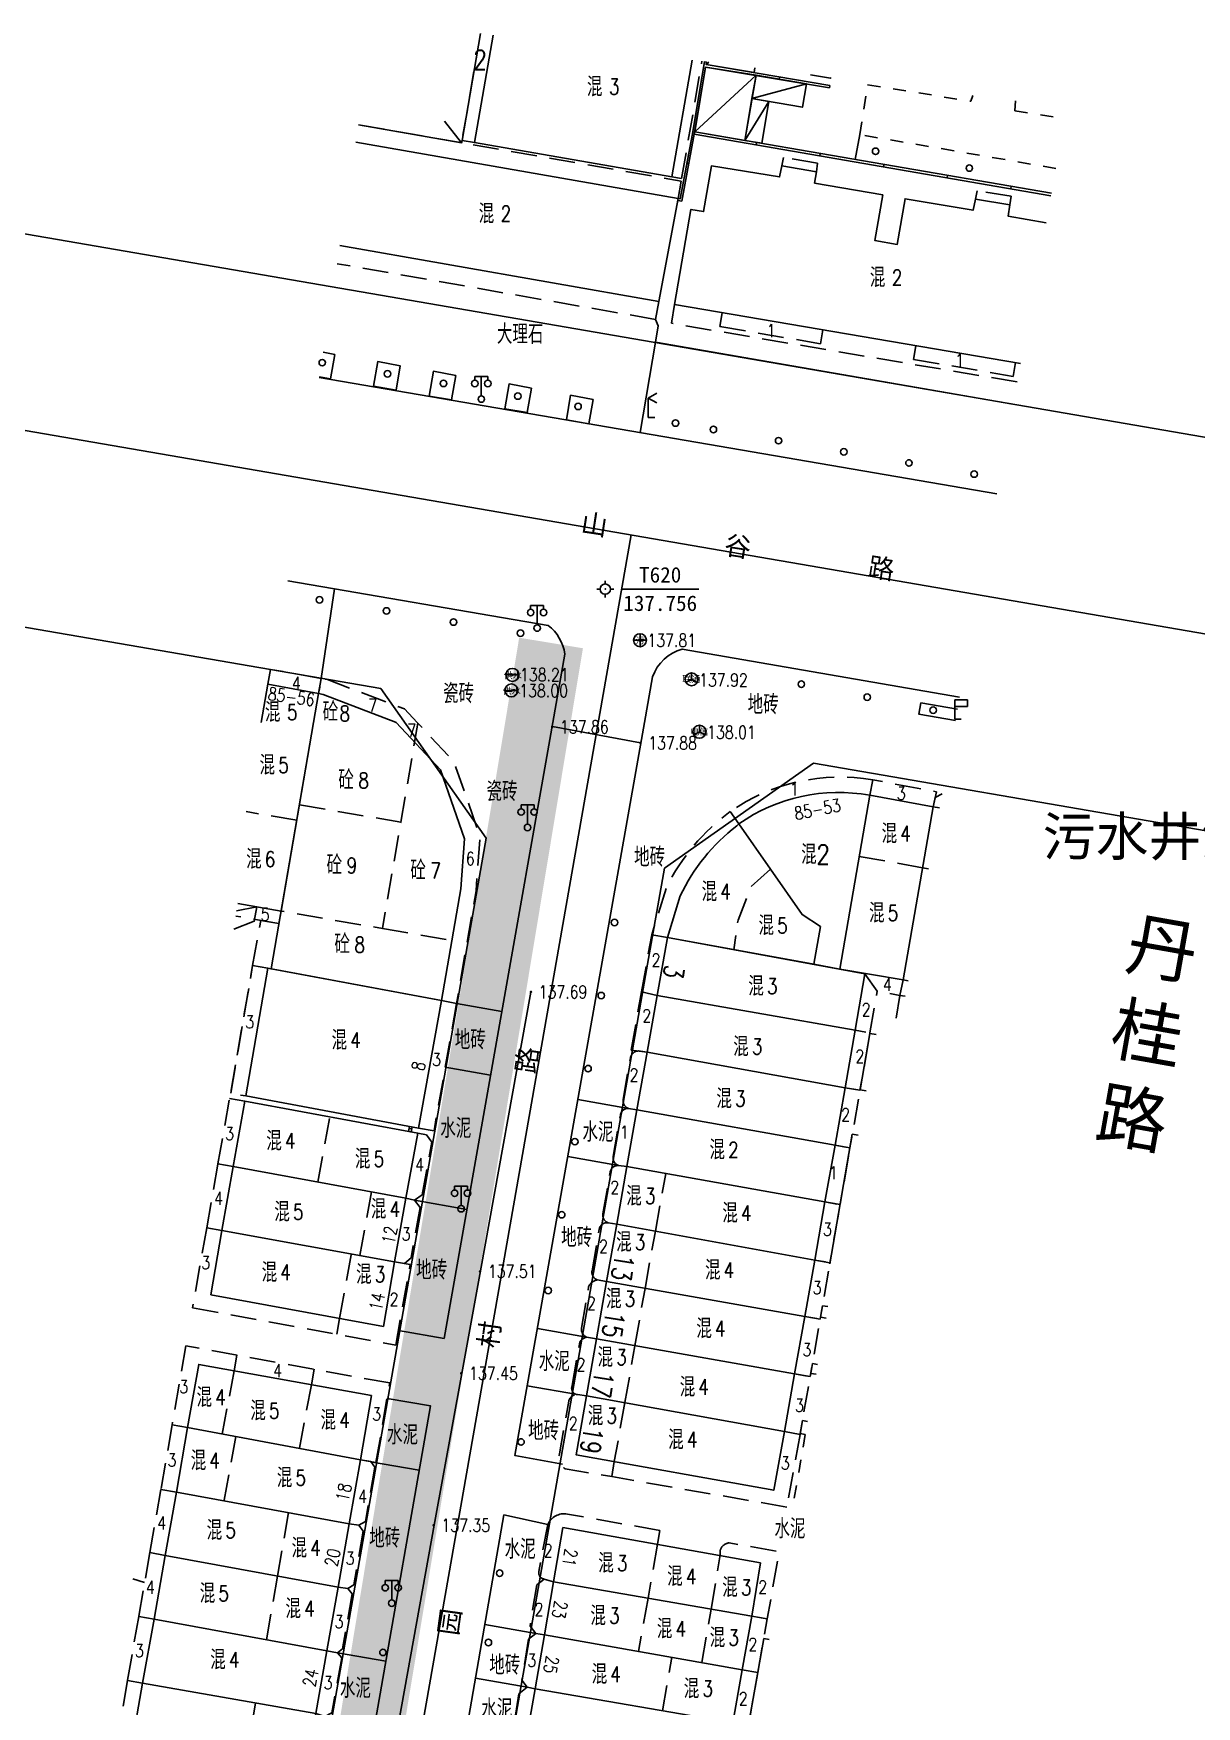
# Model space of a CAD drawing. Extents: x 529262 to 576451, y 2694391 to 2717535.
# Drawn here: x 563689.5 to 563779.5, y 2710676.4 to 2710805.9 of the extents above; entities that cross this region are included whole.
import ezdxf
from ezdxf.enums import TextEntityAlignment as Align
from ezdxf.xclip import XClip

# ---------------------------------------------------------------- set-up
doc = ezdxf.new("R2010")
doc.units = 0
doc.header["$XCLIPFRAME"] = 0
for name, pattern in [('DASH', [0.35, 0.25, -0.1]), ('X5', [3, 2, -1]), ('X6', [2, 1, -1])]:
    doc.linetypes.add(name, pattern=pattern)
for name, color, linetype in [('COMPONENT', 8, 'Continuous'), ('DLDW', 8, 'Continuous'), ('DLSS', 4, 'Continuous'), ('DMTZ', 8, 'Continuous'), ('GCD', 8, 'Continuous'), ('GXYZ', 8, 'Continuous'), ('JMD', 8, 'Continuous'), ('KZD', 8, 'Continuous'), ('PP-COM', 7, 'Continuous'), ('RD-中线', 40, 'Continuous'), ('RD-红线', 7, 'Continuous'), ('RD-路名', 7, 'Continuous'), ('ZBTZ', 8, 'Continuous'), ('ZJ', 7, 'Continuous'), ('污水管径标注_W10-', 202, 'Continuous'), ('河流', 4, 'Continuous')]:
    doc.layers.add(name, color=color, linetype=linetype)
doc.layers.add('现状管道深度（物探资料）', color=2, linetype='Continuous', plot=False)
doc.styles.add('HZ', font='rs.shx', dxfattribs={"width": 0.8, "bigfont": 'hztxt.shx'})
doc.styles.get("Standard").update_dxf_attribs({"font": '', "height": 2.5, "bigfont": 'smfs.shx'})
doc.styles.add('宋体', font='', dxfattribs={"width": 0.75})
doc.styles.add('等线体', font='simhei.ttf')
doc.styles.add('黑体', font='simhei.ttf')
doc.styles.get('Standard').set_extended_font_data('FangSong_GB2312')
doc.styles.get('宋体').set_extended_font_data('SimSun')
doc.linetypes.add('10422', pattern='A,0.75,[150,AAA.SHX,S=0.5,R=0,X=0,Y=0.5],1.5,[177,AAA.SHX,S=1,R=0,X=0,Y=0.4],0.75', length=3)
doc.linetypes.add('1161', pattern='A,0,[149,AAA.SHX,S=0.15,R=0,X=0,Y=0],-1.6', length=1.6)

# ---------------------------------------------------------------- blocks, each defined once
blk = doc.blocks.new('A$C19FD0107')
at = {"layer": 'RD-中线', "color": 8}
blk.add_lwpolyline([(-6735.89, 16285.46), (-7081.77, 16345.35), (-7093.95, 16347.49), (-7407.42, 16401.51), (-7408.07, 16401.63)], dxfattribs=at)
at = {"layer": 'RD-中线', "color": 8, "linetype": 'Continuous'}
blk.add_lwpolyline([(-7305.89, 16129.08), (-7288.38, 16228.27, -0.001165), (-7288.13, 16229.64), (-7283.16, 16257.1, 0.001458), (-7282.85, 16258.82), (-7262.22, 16376.49)], format="xyb", dxfattribs=at)
at = {"layer": 'RD-红线', "color": 8, "linetype": 'Continuous', "flags": 128}
for points in [[(-7336.27, 16404.47), (-7091.38, 16362.27), (-7079.19, 16360.12), (-6766.55, 16305.99)], [(-7326.85, 16372.4), (-7281.59, 16364.6)], [(-7248.09, 16358.83), (-7194.8, 16349.65), (-7192.82, 16349.31)], [(-7289.67, 16260.43), (-7288.81, 16265.35), (-7273.44, 16353.02)], [(-7275.9, 16257.93), (-7275.04, 16262.84), (-7261.01, 16342.84), (-7259.63, 16350.7)]]:
    blk.add_lwpolyline(points, dxfattribs=at)
at = {"layer": 'RD-红线', "color": 8}
for points in [[(-7273.44, 16353.02), (-7281.59, 16364.6, 0.41506)], [(-7248.09, 16358.83), (-7259.63, 16350.7, 0.413368)]]:
    blk.add_lwpolyline(points, format="xyb", dxfattribs=at)
blk = doc.blocks.new('GC200')
at = {"linetype": 'Continuous', "const_width": 0.2, "flags": 128}
blk.add_lwpolyline([(-0.1, 0, 1), (0.1, 0, 1)], format="xyb", close=True, dxfattribs=at)
blk = doc.blocks.new('gc170')
at = {"color": 8, "linetype": 'Continuous'}
blk.add_circle((0, 0), 0.5, dxfattribs=at)
blk = doc.blocks.new('gc097')
at = {"color": 8}
for p, q in [((-1, 2.9), (-1, 3.5)), ((-1, 3.5), (1, 3.5)), ((0, 0.5), (0, 3.5)), ((1, 3.5), (1, 2.9))]:
    blk.add_line(p, q, dxfattribs=at)
for centre in [(-1, 2.4), (1, 2.4), (0, 0)]:
    blk.add_circle(centre, 0.5, dxfattribs=at)
blk = doc.blocks.new('gc052')
for p, q in [((0, 3), (1.3, 3.75)), ((0, 3), (1.3, 2.25)), ((0, 0), (0, 3)), ((1, 0), (0, 0))]:
    blk.add_line(p, q)
blk = doc.blocks.new('gc076')
at = {"color": 8}
for p, q in [((0, 0), (0, 3)), ((0, 3), (2, 3)), ((2, 3), (2, 2)), ((2, 2), (0, 2)), ((1, 0), (0, 0))]:
    blk.add_line(p, q, dxfattribs=at)
blk = doc.blocks.new('gc116')
at = {"color": 8}
for p, q in [((-1.3, 0), (-0.8, 0)), ((0, 1.3), (0, 0.8)), ((1.3, 0), (0.8, 0)), ((0, -1.3), (0, -0.8))]:
    blk.add_line(p, q, dxfattribs=at)
blk.add_circle((0, 0), 0.8, dxfattribs=at)
blk.add_point((0, 0), dxfattribs=at)
blk = doc.blocks.new('gcbj0102')
for p, q in [((-1, 0), (1, 0)), ((0, -1), (0, 1))]:
    blk.add_line(p, q)
blk.add_circle((0, 0), 1)
blk = doc.blocks.new('gcbj0101')
blk.add_line((-1, 0), (1, 0))
blk.add_circle((0, 0), 1)
blk = doc.blocks.new('gcbj0107')
for q in [(-0.87, -0.5), (0, 1), (0.87, -0.5)]:
    blk.add_line((0, 0), q)
blk.add_circle((0, 0), 1)

msp = doc.modelspace()

# ---------------------------------------------------------------- linework, layer by layer
at = {"layer": 'DLSS', "linetype": 'X6'}
for points in [[(563768.654, 2710795.459), (563753.466, 2710798.077), (563754.084, 2710801.933)], [(563754.084, 2710801.933), (563762.057, 2710800.655), (563762.228, 2710801.113)], [(563765.516, 2710800.699), (563765.474, 2710799.923), (563769.354, 2710799.301)]]:
    msp.add_lwpolyline(points, dxfattribs=at)
at = {"layer": 'DLSS', "linetype": 'Continuous', "flags": 128}
for points in [[(563711.655, 2710779.273), (563764.068, 2710770.267)], [(563760.874, 2710752.728), (563758.053, 2710753.216), (563758.205, 2710754.092), (563761.033, 2710753.602)], [(563729.715, 2710752.568), (563721.302, 2710704.911), (563717.773, 2710705.537)], [(563736.813, 2710752.568), (563726.788, 2710695.849), (563730.463, 2710695.188)], [(563716.895, 2710700.278), (563720.25, 2710699.703), (563711.754, 2710650.987)], [(563729.325, 2710690.511), (563725.934, 2710691.252), (563719.33, 2710653.217)]]:
    msp.add_lwpolyline(points, dxfattribs=at)
at = {"layer": 'DLSS', "linetype": 'Continuous'}
msp.add_lwpolyline([(563709.213, 2710763.535), (563729.374, 2710760.09)], dxfattribs=at)
at = {"layer": 'DLSS', "linetype": 'Continuous', "flags": 128}
for points in [[(563729.374, 2710760.09, -0.1909109), (563730.653, 2710757.877), (563729.715, 2710752.568)], [(563761.203, 2710754.533), (563739.74, 2710758.255, 0.2453994), (563737.442, 2710756.126), (563736.813, 2710752.568)]]:
    msp.add_lwpolyline(points, format="xyb", dxfattribs=at)
at = {"layer": 'DLSS', "linetype": 'X6', "flags": 128}
msp.add_lwpolyline([(563749.258, 2710697.484), (563748.334, 2710692.137), (563747.885, 2710692.219)], dxfattribs=at)
at = {"layer": 'DMTZ', "linetype": '10422', "flags": 128}
msp.add_lwpolyline([(563756.575, 2710731.463), (563756.292, 2710729.694)], dxfattribs=at)
at = {"layer": 'JMD', "linetype": 'Continuous'}
for p, q in [((563741.465, 2710803.714), (563741.613, 2710803.689)), ((563741.788, 2710803.682), (563741.581, 2710803.502)), ((563745.445, 2710802.663), (563740.7, 2710798.296)), ((563747.232, 2710802.343), (563747.265, 2710802.54)), ((563749.345, 2710801.991), (563745.134, 2710800.858)), ((563751.12, 2710801.685), (563751.153, 2710801.882)), ((563744.577, 2710797.627), (563746.448, 2710800.632)), ((563722.666, 2710797.443), (563721.329, 2710799.106)), ((563740.519, 2710798.124), (563740.553, 2710798.321)), ((563740.667, 2710798.098), (563740.519, 2710798.124)), ((563745.446, 2710797.274), (563745.48, 2710797.471)), ((563740.242, 2710795.837), (563740.095, 2710795.865)), ((563750.373, 2710796.425), (563750.407, 2710796.622)), ((563755.301, 2710795.575), (563755.335, 2710795.772)), ((563760.228, 2710794.725), (563760.262, 2710794.923)), ((563739.391, 2710792.983), (563739.419, 2710793.131)), ((563765.155, 2710793.876), (563765.189, 2710794.073)), ((563753.496, 2710724.154), (563754.257, 2710728.524)), ((563754.257, 2710728.524), (563754.738, 2710728.44)), ((563753.963, 2710724.073), (563753.496, 2710724.154)), ((563718.806, 2710721.128), (563718.61, 2710721.164)), ((563751.151, 2710710.686), (563752.897, 2710720.714)), ((563752.897, 2710720.714), (563753.344, 2710720.636)), ((563750.434, 2710706.571), (563750.587, 2710707.447)), ((563750.875, 2710706.494), (563750.434, 2710706.571)), ((563750.587, 2710707.447), (563751.001, 2710707.375)), ((563749.675, 2710702.209), (563749.808, 2710702.976)), ((563749.808, 2710702.976), (563750.209, 2710702.906)), ((563750.095, 2710702.136), (563749.675, 2710702.209)), ((563748.864, 2710697.553), (563749.038, 2710698.552)), ((563749.258, 2710697.484), (563748.864, 2710697.553)), ((563749.038, 2710698.552), (563749.437, 2710698.483)), ((563743.38, 2710666.6), (563746.046, 2710681.696)), ((563746.046, 2710681.696), (563746.47, 2710681.621))]:
    msp.add_line(p, q, dxfattribs=at)
at = {"layer": 'JMD', "linetype": 'Continuous', "flags": 128}
for points in [[(563724.132, 2710805.902), (563722.698, 2710797.625), (563722.666, 2710797.443), (563714.691, 2710798.839)], [(563740.494, 2710803.845), (563738.931, 2710794.817), (563723.657, 2710797.459), (563725.098, 2710805.781)], [(563741.466, 2710803.723), (563740.519, 2710798.124)], [(563741.615, 2710803.704), (563741.581, 2710803.502)], [(563745.365, 2710803.233), (563745.309, 2710802.871), (563741.581, 2710803.502), (563741.615, 2710803.704)], [(563741.581, 2710803.502), (563751.153, 2710801.882)], [(563741.548, 2710803.305), (563740.667, 2710798.098)], [(563741.548, 2710803.305), (563751.12, 2710801.685)], [(563749.661, 2710802.693), (563751.213, 2710802.44), (563751.223, 2710802.496)], [(563768.304, 2710793.536), (563740.7, 2710798.296)], [(563713.24, 2710789.49), (563737.918, 2710785.172), (563739.417, 2710793.12), (563714.481, 2710797.483)], [(563739.391, 2710792.983), (563739.696, 2710792.926), (563740.667, 2710798.098)], [(563739.419, 2710793.131), (563739.576, 2710793.101), (563740.519, 2710798.124)], [(563768.268, 2710793.339), (563740.667, 2710798.098)], [(563765.905, 2710780.362), (563739.131, 2710784.922), (563740.413, 2710792.289), (563741.382, 2710792.119), (563742.006, 2710795.671), (563747.27, 2710794.795), (563747.442, 2710795.652), (563750.114, 2710795.196), (563749.978, 2710794.325), (563755.247, 2710793.41), (563754.644, 2710789.871), (563756.376, 2710789.571), (563756.979, 2710793.11), (563762.24, 2710792.218), (563762.437, 2710793.08), (563765.09, 2710792.638), (563764.944, 2710791.767), (563767.886, 2710791.241)], [(563705.34, 2710738.578), (563706.816, 2710738.318), (563706.62, 2710737.196), (563705.03, 2710736.578)], [(563705.251, 2710738.007), (563706.816, 2710738.318)], [(563718.64, 2710721.326), (563718.565, 2710720.922)], [(563718.836, 2710721.289), (563718.762, 2710720.885)]]:
    msp.add_lwpolyline(points, dxfattribs=at)
at = {"layer": 'JMD', "linetype": 'X5'}
for points in [[(563724.132, 2710805.902), (563722.698, 2710797.625), (563723.657, 2710797.459)], [(563738.931, 2710794.817), (563739.691, 2710794.685), (563741.26, 2710803.749)], [(563714.691, 2710798.839), (563739.654, 2710794.471), (563739.417, 2710793.12)], [(563737.918, 2710785.172), (563737.673, 2710783.774), (563713.023, 2710788.087)], [(563765.645, 2710778.93), (563738.906, 2710783.476), (563739.131, 2710784.922)], [(563757.813, 2710781.74), (563757.639, 2710780.681), (563765.343, 2710779.36), (563765.526, 2710780.433)], [(563711.597, 2710754.834), (563711.804, 2710755.992), (563707.864, 2710756.691), (563707.664, 2710755.551)], [(563707.681, 2710733.555), (563706.493, 2710733.769), (563707.135, 2710737.265), (563708.532, 2710737.025)], [(563737.798, 2710731.461), (563736.584, 2710731.736), (563737.374, 2710736.157), (563738.587, 2710735.933)], [(563704.795, 2710723.887), (563706.493, 2710733.769), (563707.681, 2710733.555)], [(563721.099, 2710731.055), (563722.274, 2710730.839), (563720.531, 2710720.986), (563719.338, 2710721.196)], [(563737.025, 2710727.072), (563735.784, 2710727.23), (563736.584, 2710731.736), (563737.798, 2710731.461)], [(563704.999, 2710718.22), (563703.812, 2710718.429), (563704.701, 2710723.478), (563705.88, 2710723.264)], [(563718.347, 2710715.771), (563719.02, 2710715.617), (563719.614, 2710716.024), (563720.371, 2710720.107), (563719.948, 2710720.66), (563719.268, 2710720.792)], [(563704.119, 2710713.266), (563702.939, 2710713.474), (563703.812, 2710718.429), (563704.999, 2710718.22)], [(563718.347, 2710715.771), (563719.02, 2710715.617), (563719.445, 2710715.056), (563718.761, 2710711.152), (563718.241, 2710710.719), (563717.461, 2710710.852)], [(563704.119, 2710713.266), (563702.939, 2710713.474), (563701.851, 2710707.289), (563717.571, 2710704.396), (563718.68, 2710710.645), (563717.461, 2710710.852)], [(563714.846, 2710695.518), (563716.033, 2710695.31), (563717.102, 2710701.465), (563717.102, 2710701.465), (563701.336, 2710704.341), (563700.267, 2710698.224), (563701.459, 2710698.016)], [(563701.459, 2710698.016), (563700.267, 2710698.224), (563699.396, 2710693.235), (563700.592, 2710693.026)], [(563747.649, 2710697.709), (563748.853, 2710697.486), (563747.82, 2710691.864), (563734.276, 2710694.221), (563734.479, 2710695.385)], [(563714.846, 2710695.518), (563715.628, 2710695.381), (563715.946, 2710694.952), (563715.217, 2710690.759), (563714.72, 2710690.459), (563713.963, 2710690.574)], [(563700.592, 2710693.026), (563699.396, 2710693.235), (563698.541, 2710688.335), (563699.736, 2710688.126)], [(563713.963, 2710690.574), (563714.72, 2710690.459), (563715.056, 2710689.999), (563714.326, 2710685.85), (563713.872, 2710685.55), (563713.117, 2710685.66)], [(563699.736, 2710688.126), (563698.541, 2710688.335), (563697.68, 2710683.404), (563698.866, 2710683.197)], [(563713.117, 2710685.66), (563713.872, 2710685.55), (563714.202, 2710685.149), (563713.437, 2710680.891), (563713.062, 2710680.594), (563712.229, 2710680.738)], [(563729.78, 2710686.089), (563729.042, 2710686.285), (563728.476, 2710685.849), (563727.959, 2710682.658), (563728.416, 2710682.087), (563729.067, 2710681.987)], [(563698.866, 2710683.197), (563697.68, 2710683.404), (563696.812, 2710678.438), (563697.976, 2710678.235)], [(563744.376, 2710679.276), (563745.581, 2710679.063), (563746.314, 2710683.212), (563745.114, 2710683.424)], [(563729.067, 2710681.987), (563728.416, 2710682.087), (563727.85, 2710681.651), (563727.333, 2710678.46), (563727.743, 2710677.923), (563728.345, 2710677.786)], [(563712.229, 2710680.738), (563713.062, 2710680.594), (563713.392, 2710680.193), (563712.627, 2710675.935), (563712.085, 2710675.665), (563711.374, 2710675.879)], [(563743.658, 2710675.157), (563744.854, 2710674.946), (563745.581, 2710679.063), (563744.376, 2710679.276)], [(563697.976, 2710678.235), (563696.812, 2710678.438), (563695.956, 2710673.535), (563697.13, 2710673.33)], [(563728.345, 2710677.786), (563727.743, 2710677.923), (563727.091, 2710677.399), (563726.604, 2710674.373), (563727.041, 2710673.909), (563727.645, 2710673.705)]]:
    msp.add_lwpolyline(points, dxfattribs=at)
at = {"layer": 'JMD', "linetype": 'Continuous', "flags": 128}
for points, elevation in [([(563744.577, 2710797.627), (563745.445, 2710802.663), (563741.548, 2710803.305), (563740.7, 2710798.296)], -526.41), ([(563744.577, 2710797.627), (563745.891, 2710797.4), (563746.448, 2710800.632), (563745.134, 2710800.858)], -526.41), ([(563754.25, 2710746.943), (563751.931, 2710733.496), (563756.831, 2710732.657), (563759.152, 2710746.055)], 138.004)]:
    msp.add_lwpolyline(points, close=True, dxfattribs=dict(at, elevation=elevation))
for points in [[(563749.345, 2710801.991), (563749.034, 2710800.186), (563745.134, 2710800.858), (563745.445, 2710802.663)], [(563753.87, 2710733.142), (563738.587, 2710735.933), (563737.798, 2710731.461), (563753.107, 2710728.762)], [(563705.961, 2710723.678), (563719.338, 2710721.196), (563721.099, 2710731.055), (563707.681, 2710733.555)], [(563753.107, 2710728.762), (563737.798, 2710731.461), (563737.025, 2710727.072), (563752.332, 2710724.315)], [(563752.332, 2710724.315), (563751.566, 2710719.862), (563736.233, 2710722.613), (563737.025, 2710727.072)], [(563704.999, 2710718.22), (563718.347, 2710715.771), (563719.268, 2710720.792), (563705.88, 2710723.264)], [(563751.566, 2710719.862), (563736.233, 2710722.613), (563735.451, 2710718.217), (563750.763, 2710715.479)], [(563704.119, 2710713.266), (563717.461, 2710710.852), (563718.347, 2710715.771), (563704.999, 2710718.22)], [(563735.451, 2710718.217), (563734.671, 2710713.749), (563749.997, 2710710.98), (563750.763, 2710715.479)], [(563703.25, 2710708.278), (563716.617, 2710705.842), (563717.461, 2710710.852), (563704.119, 2710713.266)], [(563749.997, 2710710.98), (563749.21, 2710706.607), (563733.865, 2710709.316), (563734.671, 2710713.749)], [(563749.21, 2710706.607), (563748.424, 2710702.171), (563733.096, 2710704.87), (563733.865, 2710709.316)], [(563748.424, 2710702.171), (563747.649, 2710697.709), (563732.332, 2710700.482), (563733.096, 2710704.87)], [(563715.682, 2710700.486), (563702.32, 2710702.909), (563701.459, 2710698.016), (563714.846, 2710695.518)], [(563747.649, 2710697.709), (563746.821, 2710693.166), (563731.518, 2710695.917), (563732.332, 2710700.482)], [(563701.459, 2710698.016), (563700.592, 2710693.026), (563713.963, 2710690.574), (563714.846, 2710695.518)], [(563700.592, 2710693.026), (563699.736, 2710688.126), (563713.117, 2710685.66), (563713.963, 2710690.574)], [(563745.803, 2710687.542), (563745.114, 2710683.424), (563729.78, 2710686.089), (563730.507, 2710690.273)], [(563699.736, 2710688.126), (563698.866, 2710683.197), (563712.229, 2710680.738), (563713.117, 2710685.66)], [(563745.114, 2710683.424), (563729.78, 2710686.089), (563729.067, 2710681.987), (563744.376, 2710679.276)], [(563698.866, 2710683.197), (563697.976, 2710678.235), (563711.374, 2710675.879), (563712.229, 2710680.738)], [(563744.376, 2710679.276), (563729.067, 2710681.987), (563728.345, 2710677.786), (563743.658, 2710675.157)], [(563697.976, 2710678.235), (563697.13, 2710673.33), (563710.496, 2710670.881), (563711.374, 2710675.879)], [(563743.658, 2710675.157), (563728.345, 2710677.786), (563727.645, 2710673.705), (563742.925, 2710670.959)]]:
    msp.add_lwpolyline(points, close=True, dxfattribs=at)
at = {"layer": 'JMD', "linetype": 'X5'}
for points, elevation in [([(563750.114, 2710795.196), (563750.214, 2710795.861), (563747.561, 2710796.308), (563747.442, 2710795.652)], 275.624), ([(563765.09, 2710792.638), (563765.19, 2710793.303), (563762.556, 2710793.736), (563762.437, 2710793.08)], 137.817), ([(563742.83, 2710784.292), (563742.655, 2710783.227), (563750.423, 2710781.895), (563750.605, 2710782.968)], -520.917), ([(563759.152, 2710746.055), (563759.305, 2710746.763), (563759.844, 2710747.07)], 275.466), ([(563708.698, 2710737.99), (563708.532, 2710737.025), (563705.189, 2710737.603)], 138.267), ([(563756.831, 2710732.657), (563756.575, 2710731.463), (563756.989, 2710731.389)], 137.733)]:
    msp.add_lwpolyline(points, dxfattribs=dict(at, elevation=elevation))
at = {"layer": 'JMD', "linetype": 'Continuous'}
for points in [[(563740.413, 2710792.289), (563739.131, 2710784.922)], [(563706.62, 2710737.196), (563705.03, 2710736.578)], [(563719.338, 2710721.196), (563721.099, 2710731.055)]]:
    msp.add_lwpolyline(points, dxfattribs=at)
at = {"layer": 'JMD', "linetype": 'Continuous', "flags": 128}
for points, elevation in [([(563707.156, 2710752.568), (563707.664, 2710755.551), (563711.597, 2710754.834), (563711.207, 2710752.568)], 138.25), ([(563717.597, 2710752.568), (563717.561, 2710752.607), (563711.96, 2710754.743), (563711.597, 2710754.834), (563711.207, 2710752.568)], 2.901), ([(563711.207, 2710752.568), (563708.698, 2710737.99), (563705.34, 2710738.578)], 138.25), ([(563711.207, 2710752.568), (563707.926, 2710733.509), (563721.099, 2710731.055), (563722.592, 2710739.71), (563722.888, 2710743.568), (563721.023, 2710748.926), (563717.597, 2710752.568)], 2.901), ([(563757.208, 2710732.59), (563756.831, 2710732.657), (563759.152, 2710746.055), (563759.643, 2710745.965)], 137.733)]:
    msp.add_lwpolyline(points, dxfattribs=dict(at, elevation=elevation))
at = {"layer": 'JMD', "linetype": 'X5', "flags": 128}
for points in [[(563719.237, 2710752.568), (563718.243, 2710753.625), (563712.292, 2710755.895), (563711.804, 2710755.992), (563711.597, 2710754.834)], [(563719.275, 2710752.528), (563719.021, 2710751.054)], [(563721.099, 2710731.055), (563722.274, 2710730.839), (563723.779, 2710739.562), (563724.099, 2710743.725), (563722.068, 2710749.559), (563719.237, 2710752.568)], [(563717.956, 2710744.866), (563719.021, 2710751.054)], [(563707.681, 2710733.555), (563706.493, 2710733.769), (563704.795, 2710723.887), (563705.961, 2710723.678)], [(563753.87, 2710733.142), (563754.823, 2710731.775), (563754.263, 2710728.561), (563753.107, 2710728.762)], [(563752.332, 2710724.315), (563753.489, 2710724.114), (563754.263, 2710728.561), (563753.107, 2710728.762)], [(563751.566, 2710719.862), (563752.714, 2710719.662), (563753.489, 2710724.114), (563752.332, 2710724.315)], [(563711.544, 2710717.019), (563712.472, 2710722.047)], [(563750.763, 2710715.479), (563751.949, 2710715.272), (563752.714, 2710719.662), (563751.566, 2710719.862)], [(563714.795, 2710711.334), (563715.698, 2710716.257)], [(563749.997, 2710710.98), (563751.167, 2710710.776), (563751.949, 2710715.272), (563750.763, 2710715.479)], [(563749.21, 2710706.607), (563750.404, 2710706.399), (563751.167, 2710710.776), (563749.997, 2710710.98)], [(563748.424, 2710702.171), (563749.632, 2710701.961), (563750.404, 2710706.399), (563749.21, 2710706.607)], [(563747.649, 2710697.709), (563748.853, 2710697.486), (563749.632, 2710701.961), (563748.424, 2710702.171)], [(563705.204, 2710697.317), (563704.293, 2710692.347)], [(563709.261, 2710691.436), (563708.414, 2710686.527)], [(563737.832, 2710689), (563737.091, 2710684.818)], [(563741.963, 2710683.972), (563742.68, 2710688.158)], [(563708.414, 2710686.527), (563707.563, 2710681.597)], [(563737.091, 2710684.818), (563736.361, 2710680.695)], [(563741.255, 2710679.836), (563741.963, 2710683.972)], [(563738.208, 2710676.093), (563738.929, 2710680.241)], [(563706.717, 2710676.698), (563705.86, 2710671.73)]]:
    msp.add_lwpolyline(points, dxfattribs=at)
at = {"layer": 'JMD', "linetype": 'X5'}
for points, elevation in [([(563744.127, 2710744.733), (563743.455, 2710745.687, -0.1968295), (563754.483, 2710748.149), (563754.25, 2710746.943)], 138.053), ([(563736.233, 2710722.613), (563735.569, 2710722.715, -0.3646197), (563735.166, 2710723.41), (563735.722, 2710726.62, -0.3572465), (563736.342, 2710727.159), (563737.025, 2710727.072)], -1052.166), ([(563735.451, 2710718.217), (563734.799, 2710718.296, -0.3646197), (563734.396, 2710718.991), (563734.952, 2710722.201, -0.3863669), (563735.569, 2710722.715), (563736.233, 2710722.613)], -1052.209), ([(563734.671, 2710713.749), (563734.002, 2710713.866, -0.3646197), (563733.599, 2710714.561), (563734.155, 2710717.771, -0.383584), (563734.799, 2710718.296), (563735.451, 2710718.217)], -1051.943), ([(563733.865, 2710709.316), (563733.159, 2710709.447, -0.3646197), (563732.756, 2710710.142), (563733.312, 2710713.352, -0.4135905), (563734.002, 2710713.866), (563734.671, 2710713.749)], -1051.938), ([(563733.096, 2710704.87), (563732.337, 2710705.003, -0.3030359), (563731.934, 2710705.698), (563732.49, 2710708.908, -0.2516652), (563733.159, 2710709.447), (563733.865, 2710709.316)], -1051.918), ([(563732.332, 2710700.482), (563731.621, 2710700.564, -0.5020027), (563731.218, 2710701.259), (563731.774, 2710704.469, -0.3315673), (563732.337, 2710705.003), (563733.096, 2710704.87)], -527.359)]:
    msp.add_lwpolyline(points, format="xyb", dxfattribs=dict(at, elevation=elevation))
at = {"layer": 'JMD', "linetype": 'X5', "flags": 128}
for points, elevation in [([(563754.25, 2710746.943), (563754.483, 2710748.149), (563759.403, 2710747.216), (563759.152, 2710746.055)], 138.004), ([(563709.906, 2710745.013), (563705.983, 2710745.681)], 2.901), ([(563710.128, 2710746.213), (563717.956, 2710744.866), (563716.541, 2710736.64), (563708.698, 2710737.99)], -498.076), ([(563753.435, 2710742.216), (563758.334, 2710741.336)], -513.736), ([(563758.334, 2710741.336), (563758.785, 2710741.255)], -513.736), ([(563746.563, 2710741.227), (563745.077, 2710739.885), (563744.052, 2710737.276), (563743.73, 2710734.994)], 138.061), ([(563716.541, 2710736.64), (563721.903, 2710735.715)], -498.076), ([(563756.831, 2710732.657), (563756.575, 2710731.463), (563754.823, 2710731.775), (563753.87, 2710733.142)], 137.733), ([(563737.657, 2710713.21), (563738.456, 2710717.68)], -510.797), ([(563736.858, 2710708.788), (563737.657, 2710713.21)], -510.797), ([(563713.225, 2710706.456), (563714.129, 2710711.455)], -526.808), ([(563736.073, 2710704.346), (563736.858, 2710708.788)], -510.797), ([(563713.225, 2710706.456), (563713, 2710705.237)], -526.808), ([(563735.299, 2710699.945), (563736.073, 2710704.346)], -510.797), ([(563705.061, 2710702.416), (563705.281, 2710703.621)], -526.766), ([(563711.036, 2710701.319), (563711.257, 2710702.531)], -526.803), ([(563705.06, 2710702.412), (563704.146, 2710697.515)], -526.766), ([(563711.037, 2710701.328), (563710.118, 2710696.4)], -526.803), ([(563735.299, 2710699.945), (563734.479, 2710695.385)], -510.797)]:
    msp.add_lwpolyline(points, dxfattribs=dict(at, elevation=elevation))
at = {"layer": 'JMD', "linetype": 'Continuous', "flags": 128}
for points, elevation in [([(563750.444, 2710736.784), (563749.006, 2710737.71), (563744.127, 2710744.733, -0.2021332), (563754.25, 2710746.943), (563751.931, 2710733.496), (563749.911, 2710733.865)], -524.838), ([(563743.95, 2710744.584, 0.1182532), (563739.586, 2710739.167), (563738.587, 2710735.933), (563749.911, 2710733.865), (563750.444, 2710736.784), (563749.006, 2710737.71), (563744.127, 2710744.733)], 138.061)]:
    msp.add_lwpolyline(points, format="xyb", close=True, dxfattribs=dict(at, elevation=elevation))
at = {"layer": 'JMD', "linetype": 'X5', "elevation": 138.053, "flags": 128}
msp.add_lwpolyline([(563744.127, 2710744.733), (563743.455, 2710745.687, 0.119239), (563738.51, 2710739.816), (563737.374, 2710736.157), (563738.587, 2710735.933)], format="xyb", dxfattribs=at)
at = {"layer": 'JMD', "linetype": 'X5', "flags": 128}
for points in [[(563734.479, 2710695.385), (563734.276, 2710694.221), (563730.667, 2710694.827, -0.3437567), (563730.233, 2710695.973), (563730.96, 2710700.05, -0.4027323), (563731.637, 2710700.543), (563732.345, 2710700.438)], [(563742.68, 2710688.158, -0.4586837), (563743.356, 2710689.088), (563747.234, 2710688.422), (563746.314, 2710683.212), (563745.114, 2710683.424)]]:
    msp.add_lwpolyline(points, format="xyb", dxfattribs=at)
at = {"layer": 'JMD', "linetype": 'X5'}
msp.add_lwpolyline([(563737.832, 2710689), (563738.015, 2710690.051), (563730.847, 2710691.326, 0.3468096), (563729.325, 2710690.511), (563728.65, 2710686.87, 0.4073618), (563729.042, 2710686.285), (563729.78, 2710686.089)], format="xyb", dxfattribs=at)
at = {"layer": 'KZD', "linetype": 'Continuous'}
msp.add_line((563735.031, 2710762.9), (563741.031, 2710762.9), dxfattribs=at)
at = {"layer": 'ZBTZ', "linetype": '1161', "flags": 128}
for points in [[(563753.466, 2710798.077), (563753.128, 2710796.153)], [(563737.673, 2710783.774), (563737.864, 2710783.283), (563737.677, 2710782.024), (563765.33, 2710777.204)], [(563737.677, 2710782.024), (563736.471, 2710775.009)], [(563729.691, 2710752.258), (563736.517, 2710751.016)], [(563721.402, 2710725.913), (563724.9, 2710725.295)]]:
    msp.add_lwpolyline(points, dxfattribs=at)
for points, elevation in [([(563711.663, 2710779.325), (563712.523, 2710779.177), (563712.846, 2710781.053), (563711.958, 2710781.228)], 137.904), ([(563711.804, 2710755.992), (563712.827, 2710762.918)], -514.881), ([(563722.274, 2710730.839), (563725.77, 2710730.222)], -524.304), ([(563735.569, 2710722.715), (563731.658, 2710723.406)], -524.807), ([(563734.799, 2710718.296), (563730.878, 2710718.989)], -524.85), ([(563719.02, 2710715.617), (563723.066, 2710714.903)], -524.254), ([(563732.337, 2710705.003), (563728.525, 2710705.677)], -524.559), ([(563731.621, 2710700.564), (563727.742, 2710701.25)], -524.69), ([(563715.626, 2710695.368), (563719.379, 2710694.713)], -524.797), ([(563728.416, 2710682.087), (563724.462, 2710682.774)], -525.239), ([(563713.062, 2710680.594), (563716.803, 2710679.942)], -524.503), ([(563727.743, 2710677.923), (563723.74, 2710678.618)], -527.038)]:
    msp.add_lwpolyline(points, dxfattribs=dict(at, elevation=elevation))
for points, elevation in [([(563717.591, 2710778.296), (563717.914, 2710780.172), (563716.175, 2710780.515), (563715.845, 2710778.596)], 137.902), ([(563721.893, 2710777.546), (563722.216, 2710779.422), (563720.477, 2710779.765), (563720.147, 2710777.846)], 137.893), ([(563727.748, 2710776.564), (563728.071, 2710778.44), (563726.332, 2710778.783), (563726.002, 2710776.864)], 137.876), ([(563732.514, 2710775.689), (563732.837, 2710777.565), (563731.098, 2710777.908), (563730.768, 2710775.989)], 137.863)]:
    msp.add_lwpolyline(points, close=True, dxfattribs=dict(at, elevation=elevation))
at = {"layer": 'ZBTZ', "linetype": '1161'}
msp.add_lwpolyline([(563698.138, 2710686.027), (563697.227, 2710686.299)], dxfattribs=at)
at = {"layer": '污水管径标注_W10-'}
msp.add_lwpolyline([(563709.855, 2710631.423), (563713.42, 2710651.103), (563717.33, 2710672.68), (563720.551, 2710690.462), (563722.678, 2710702.2), (563724.116, 2710710.142), (563728.026, 2710731.719)], dxfattribs=at)
at = {"layer": '河流', "color": 5, "linetype": 'DASH', "ltscale": 0.1, "const_width": 5}
msp.add_lwpolyline([(563708.179, 2710629.632), (563729.586, 2710758.734)], dxfattribs=at)

# ---------------------------------------------------------------- block references
at = {"layer": 'COMPONENT', "linetype": 'Continuous', "xscale": 0.5, "yscale": 0.5}
for name, p in [('gcbj0102', (563736.47, 2710758.947)), ('gcbj0101', (563726.517, 2710755.063)), ('gcbj0101', (563726.597, 2710756.264)), ('gcbj0107', (563740.459, 2710755.921)), ('gcbj0107', (563741.068, 2710751.863))]:
    msp.add_blockref(name, p, dxfattribs=at)
at = {"layer": 'DLDW', "color": 252, "linetype": 'Continuous', "xscale": 0.5, "yscale": 0.5, "zscale": 0.5}
for p in [(563724.189, 2710777.609), (563728.507, 2710759.89), (563727.768, 2710744.453), (563722.625, 2710714.95), (563717.257, 2710684.424)]:
    msp.add_blockref('gc097', p, dxfattribs=at)
at = {"layer": 'DLSS', "linetype": 'Continuous', "xscale": 0.5, "yscale": 0.5, "zscale": 0.5}
for name, p in [('gc052', (563737.109, 2710776.187)), ('gc076', (563760.817, 2710752.826))]:
    msp.add_blockref(name, p, dxfattribs=at)
at = {"layer": 'GCD', "linetype": 'Continuous'}
ref = msp.add_blockref('GC200', (563736.441, 2710758.937, 137.808), dxfattribs=dict(at, xscale=0.5, yscale=0.5, zscale=0.5))
ref.add_attrib('height', '137.81', dxfattribs={"linetype": 'Continuous', "height": 1, "style": 'HZ', "width": 0.8}).set_placement((563737.041, 2710758.937, 137.808), align=Align.MIDDLE_LEFT)
ref = msp.add_blockref('GC200', (563726.58, 2710756.272, 138.212), dxfattribs=dict(at, xscale=0.5, yscale=0.5, zscale=0.5))
ref.add_attrib('height', '138.21', dxfattribs={"linetype": 'Continuous', "height": 1, "style": 'HZ', "width": 0.8}).set_placement((563727.18, 2710756.272, 138.212), align=Align.MIDDLE_LEFT)
ref = msp.add_blockref('GC200', (563740.438, 2710755.862, 137.916), dxfattribs=dict(at, xscale=0.5, yscale=0.5, zscale=0.5))
ref.add_attrib('height', '137.92', dxfattribs={"linetype": 'Continuous', "height": 1, "style": 'HZ', "width": 0.8}).set_placement((563741.038, 2710755.862, 137.916), align=Align.MIDDLE_LEFT)
ref = msp.add_blockref('GC200', (563726.525, 2710755.042, 137.995), dxfattribs=dict(at, xscale=0.5, yscale=0.5, zscale=0.5))
ref.add_attrib('height', '138.00', dxfattribs={"linetype": 'Continuous', "height": 1, "style": 'HZ', "width": 0.8}).set_placement((563727.125, 2710755.042, 137.995), align=Align.MIDDLE_LEFT)
ref = msp.add_blockref('GC200', (563729.675, 2710752.24, 137.861), dxfattribs=dict(at, xscale=0.5, yscale=0.5, zscale=0.5))
ref.add_attrib('height', '137.86', dxfattribs={"linetype": 'Continuous', "height": 1, "style": 'HZ', "width": 0.8}).set_placement((563730.275, 2710752.24, 137.861), align=Align.MIDDLE_LEFT)
ref = msp.add_blockref('GC200', (563741.061, 2710751.827, 138.009), dxfattribs=dict(at, xscale=0.5, yscale=0.5, zscale=0.5))
ref.add_attrib('height', '138.01', dxfattribs={"linetype": 'Continuous', "height": 1, "style": 'HZ', "width": 0.8}).set_placement((563741.661, 2710751.827, 138.009), align=Align.MIDDLE_LEFT)
ref = msp.add_blockref('GC200', (563736.501, 2710750.998, 137.883), dxfattribs=dict(at, xscale=0.5, yscale=0.5, zscale=0.5))
ref.add_attrib('height', '137.88', dxfattribs={"linetype": 'Continuous', "height": 1, "style": 'HZ', "width": 0.8}).set_placement((563737.101, 2710750.998, 137.883), align=Align.MIDDLE_LEFT)
ref = msp.add_blockref('GC200', (563728.026, 2710731.728, 137.69), dxfattribs=dict(at, xscale=0.5, yscale=0.5, zscale=0.5))
ref.add_attrib('height', '137.69', dxfattribs={"linetype": 'Continuous', "height": 1, "style": 'HZ', "width": 0.8}).set_placement((563728.626, 2710731.728, 137.69), align=Align.MIDDLE_LEFT)
ref = msp.add_blockref('GC200', (563724.094, 2710710.1, 137.51), dxfattribs=dict(at, xscale=0.5, yscale=0.5, zscale=0.5))
ref.add_attrib('height', '137.51', dxfattribs={"linetype": 'Continuous', "height": 1, "style": 'HZ', "width": 0.8}).set_placement((563724.694, 2710710.1, 137.51), align=Align.MIDDLE_LEFT)
ref = msp.add_blockref('GC200', (563722.642, 2710702.213, 137.45), dxfattribs=dict(at, xscale=0.5, yscale=0.5, zscale=0.5))
ref.add_attrib('height', '137.45', dxfattribs={"linetype": 'Continuous', "height": 1, "style": 'HZ', "width": 0.8}).set_placement((563723.242, 2710702.213, 137.45), align=Align.MIDDLE_LEFT)
ref = msp.add_blockref('GC200', (563720.504, 2710690.458, 137.35), dxfattribs=dict(at, xscale=0.5, yscale=0.5, zscale=0.5))
ref.add_attrib('height', '137.35', dxfattribs={"linetype": 'Continuous', "height": 1, "style": 'HZ', "width": 0.8}).set_placement((563721.104, 2710690.458, 137.35), align=Align.MIDDLE_LEFT)
at = {"layer": 'KZD', "linetype": 'Continuous', "xscale": 0.5, "yscale": 0.5, "zscale": 0.5}
msp.add_blockref('gc116', (563733.781, 2710762.9, 137.756), dxfattribs=at)
at = {"layer": 'PP-COM'}
ref = msp.add_blockref('A$C19FD0107', (570997.993, 2694390.603), dxfattribs=at)
XClip(ref).set_block_clipping_path([(-9366.4383134884, 14428.6043910822), (-3328.4480743363, 17452.7484863754)])
at = {"layer": 'ZBTZ', "linetype": 'Continuous'}
for p, xscale, yscale, zscale, rotation in [((563754.699, 2710796.785), 0.4999999999891113, 0.4999999999891113, 0.4999999999891113, 349.8358708222517), ((563754.699, 2710796.785), 0.4999999999891113, 0.4999999999891113, 0.4999999999891113, 349.8358708222517), ((563754.699, 2710796.785), 0.4999999999891113, 0.4999999999891113, 0.4999999999891113, 349.8358708222517), ((563761.951, 2710795.485), 0.4999999999891113, 0.4999999999891113, 0.4999999999891113, 349.8358708222517), ((563711.881, 2710780.426), 0.5000000000125349, 0.5000000000125349, 0.5000000000125349, 170.297828903213), ((563716.925, 2710779.564), 0.5000000000125349, 0.5000000000125349, 0.5000000000125349, 170.297828903213), ((563721.262, 2710778.822, 137.071), 0.5000000000125349, 0.5000000000125349, 0.5000000000125349, 170.297828903213), ((563727.014, 2710777.839), 0.5000000000125349, 0.5000000000125349, 0.5000000000125349, 170.297828903213), ((563731.677, 2710777.041, 137.071), 0.5000000000125349, 0.5000000000125349, 0.5000000000125349, 170.297828903213), ((563739.216, 2710775.752, 137.071), 0.5000000000125349, 0.5000000000125349, 0.5000000000125349, 170.297828903213), ((563742.147, 2710775.251), 0.5000000000125349, 0.5000000000125349, 0.5000000000125349, 170.297828903213), ((563747.191, 2710774.389), 0.5000000000125349, 0.5000000000125349, 0.5000000000125349, 170.297828903213), ((563752.236, 2710773.526), 0.5000000000125349, 0.5000000000125349, 0.5000000000125349, 170.297828903213), ((563757.28, 2710772.664), 0.5000000000125349, 0.5000000000125349, 0.5000000000125349, 170.297828903213), ((563762.324, 2710771.802), 0.5000000000125349, 0.5000000000125349, 0.5000000000125349, 170.297828903213), ((563711.665, 2710762.075), 0.4999999999416943, 0.4999999999416943, 0.4999999999416943, 350.565480985908), ((563716.85, 2710761.213), 0.4999999999416943, 0.4999999999416943, 0.4999999999416943, 350.565480985908), ((563722.035, 2710760.352), 0.4999999999416943, 0.4999999999416943, 0.4999999999416943, 350.565480985908), ((563727.219, 2710759.49), 0.4999999999416943, 0.4999999999416943, 0.4999999999416943, 350.565480985908), ((563748.953, 2710755.544), 0.5000000000214146, 0.5000000000214146, 0.5000000000214146, 348.8356092180458), ((563754.052, 2710754.538), 0.5000000000214146, 0.5000000000214146, 0.5000000000214146, 348.8356092180458), ((563759.152, 2710753.531), 0.5000000000214146, 0.5000000000214146, 0.5000000000214146, 348.8356092180458), ((563734.49, 2710737.1), 0.5000000000332265, 0.5000000000332265, 0.5000000000332265, 259.7727628461749), ((563733.47, 2710731.447), 0.5000000000332265, 0.5000000000332265, 0.5000000000332265, 259.7727628461749), ((563732.45, 2710725.793), 0.5000000000332265, 0.5000000000332265, 0.5000000000332265, 259.7727628461749), ((563731.43, 2710720.14), 0.5000000000332265, 0.5000000000332265, 0.5000000000332265, 259.7727628461749), ((563730.41, 2710714.486), 0.5000000000332265, 0.5000000000332265, 0.5000000000332265, 259.7727628461749), ((563730.41, 2710714.486), 0.4999999999885286, 0.4999999999885286, 0.4999999999885286, 259.8553184652181), ((563729.361, 2710708.624), 0.4999999999885286, 0.4999999999885286, 0.4999999999885286, 259.8553184652181), ((563727.263, 2710696.901), 0.4999999999885286, 0.4999999999885286, 0.4999999999885286, 259.8553184652181), ((563727.263, 2710696.901), 0.4999999999885286, 0.4999999999885286, 0.4999999999885286, 259.8553184652181), ((563725.608, 2710686.746), 0.5000000001302329, 0.5000000001302329, 0.5000000001302329, 260.7696673295081), ((563716.578, 2710680.616), 0.4999999999659369, 0.4999999999659369, 0.4999999999659369, 259.2224359048827), ((563724.737, 2710681.387), 0.5000000001302329, 0.5000000001302329, 0.5000000001302329, 260.7696673295081)]:
    msp.add_blockref('gc170', p, dxfattribs=dict(at, xscale=xscale, yscale=yscale, zscale=zscale, rotation=rotation))

# ---------------------------------------------------------------- texts
at = {"layer": 'GXYZ', "linetype": 'Continuous', "style": '宋体'}
for s, p in [('污', (563736.47, 2710758.941)), ('供水', (563726.624, 2710756.237)), ('联通', (563740.444, 2710755.942)), ('供水', (563726.544, 2710755.037)), ('电信', (563741.053, 2710751.884))]:
    msp.add_text(s, height=0.5, dxfattribs=at).set_placement(p, align=Align.MIDDLE)
at = {"layer": 'JMD', "linetype": 'Continuous', "style": 'HZ', "width": 0.8}
for s, height, p in [('混', 1.5, (563733.561, 2710801.779)), ('混', 1.5, (563725.183, 2710791.958)), ('混', 1.5, (563755.452, 2710787.016)), ('混', 1.5, (563708.645, 2710753.377)), ('砼', 1.5, (563713.119, 2710753.412)), ('混', 1.5, (563708.229, 2710749.286)), ('5', 1.2, (563709.297, 2710749.282)), ('砼', 1.5, (563714.328, 2710748.146)), ('8', 1.2, (563715.493, 2710748.095)), ('混', 1.5, (563756.363, 2710743.983)), ('4', 1.2, (563757.431, 2710743.979)), ('混', 1.5, (563707.187, 2710742.007)), ('6', 1.2, (563708.255, 2710742.004)), ('混2', 1.5, (563751.161, 2710742.365)), ('砼', 1.5, (563713.416, 2710741.562)), ('9', 1.2, (563714.581, 2710741.512)), ('砼', 1.5, (563719.899, 2710741.157)), ('7', 1.2, (563721.064, 2710741.107)), ('混', 1.5, (563742.434, 2710739.49)), ('4', 1.2, (563743.503, 2710739.487)), ('混', 1.5, (563755.389, 2710737.842)), ('混', 1.5, (563746.837, 2710736.87)), ('5', 1.2, (563747.905, 2710736.867)), ('5', 1.2, (563756.458, 2710737.838)), ('砼', 1.5, (563714.024, 2710735.435)), ('8', 1.2, (563715.189, 2710735.384)), ('混', 1.5, (563746.048, 2710732.177)), ('3', 1.2, (563747.117, 2710732.174)), ('混', 1.5, (563713.802, 2710727.995)), ('4', 1.2, (563714.87, 2710727.991)), ('混', 1.5, (563744.879, 2710727.5)), ('3', 1.2, (563745.947, 2710727.496)), ('混', 1.5, (563743.579, 2710723.472)), ('3', 1.2, (563744.647, 2710723.468)), ('混', 1.5, (563708.751, 2710720.204)), ('4', 1.2, (563709.82, 2710720.2)), ('混', 1.5, (563715.606, 2710718.808)), ('5', 1.2, (563716.674, 2710718.804)), ('混', 1.5, (563743.042, 2710719.514)), ('2', 1.2, (563744.111, 2710719.51)), ('混', 1.5, (563736.603, 2710715.938)), ('混', 1.5, (563709.369, 2710714.709)), ('混', 1.5, (563716.843, 2710714.923)), ('4', 1.2, (563717.911, 2710714.919)), ('3', 1.2, (563737.671, 2710715.934)), ('混', 1.5, (563744.037, 2710714.614)), ('5', 1.2, (563710.437, 2710714.706)), ('4', 1.2, (563745.106, 2710714.61)), ('混', 1.5, (563735.819, 2710712.37)), ('3', 1.2, (563736.887, 2710712.366)), ('混', 1.5, (563708.391, 2710710.033)), ('4', 1.2, (563709.459, 2710710.029)), ('混', 1.5, (563715.7, 2710709.876)), ('3', 1.2, (563716.768, 2710709.873)), ('混', 1.5, (563742.697, 2710710.202)), ('4', 1.2, (563743.765, 2710710.198)), ('混', 1.5, (563735.035, 2710707.979)), ('3', 1.2, (563736.103, 2710707.976)), ('混', 1.5, (563742.027, 2710705.679)), ('4', 1.2, (563743.095, 2710705.675)), ('混', 1.5, (563734.383, 2710703.458)), ('3', 1.2, (563735.451, 2710703.454)), ('4', 1, (563708.773, 2710702.414)), ('混', 1.5, (563703.354, 2710700.359)), ('混', 1.5, (563740.742, 2710701.155)), ('4', 1.2, (563741.81, 2710701.151)), ('4', 1.2, (563704.422, 2710700.355)), ('混', 1.5, (563707.51, 2710699.317)), ('5', 1.2, (563708.578, 2710699.314)), ('混', 1.5, (563712.944, 2710698.593)), ('4', 1.2, (563714.013, 2710698.589)), ('混', 1.5, (563733.628, 2710698.93)), ('3', 1.2, (563734.697, 2710698.927)), ('混', 1.5, (563739.848, 2710697.078)), ('4', 1.2, (563740.917, 2710697.075)), ('混', 1.5, (563702.9, 2710695.464)), ('4', 1.2, (563703.968, 2710695.46)), ('混', 1.5, (563709.565, 2710694.133)), ('5', 1.2, (563710.633, 2710694.129)), ('混', 1.5, (563704.135, 2710690.073)), ('5', 1.2, (563705.203, 2710690.069)), ('混', 1.5, (563710.705, 2710688.695)), ('4', 1.2, (563711.773, 2710688.691)), ('混', 1.5, (563734.436, 2710687.527)), ('3', 1.2, (563735.504, 2710687.524)), ('混', 1.5, (563739.769, 2710686.5)), ('4', 1.2, (563740.837, 2710686.496)), ('混', 1.5, (563703.596, 2710685.182)), ('5', 1.2, (563704.665, 2710685.178)), ('混', 1.5, (563744.03, 2710685.645)), ('3', 1.2, (563745.098, 2710685.642)), ('混', 1.5, (563710.234, 2710684.005)), ('4', 1.2, (563711.302, 2710684.001)), ('混', 1.5, (563733.829, 2710683.46)), ('3', 1.2, (563734.897, 2710683.456)), ('混', 1.5, (563738.973, 2710682.444)), ('4', 1.2, (563740.042, 2710682.44)), ('混', 1.5, (563743.058, 2710681.76)), ('3', 1.2, (563744.126, 2710681.756)), ('混', 1.5, (563704.41, 2710680.051)), ('4', 1.2, (563705.478, 2710680.047)), ('混', 1.5, (563733.929, 2710678.929)), ('4', 1.2, (563734.997, 2710678.925)), ('混', 1.5, (563741.054, 2710677.814)), ('3', 1.2, (563742.123, 2710677.81))]:
    msp.add_text(s, height=height, dxfattribs=at).set_placement(p, align=Align.MIDDLE_RIGHT)
for s, p in [('3', (563734.061, 2710801.779)), ('2', (563725.683, 2710791.958)), ('2', (563755.952, 2710787.016)), ('5', (563709.145, 2710753.377)), ('8', (563713.214, 2710753.274))]:
    msp.add_text(s, height=1.2, dxfattribs=at).set_placement(p, align=Align.MIDDLE_LEFT)
at = {"layer": 'KZD', "linetype": 'Continuous', "style": '等线体'}
for s, p in [('T620', (563738.031, 2710764)), ('137.756', (563738.031, 2710761.8))]:
    msp.add_text(s, height=1.2, dxfattribs=at).set_placement(p, align=Align.MIDDLE)
at = {"layer": 'RD-路名', "color": 7, "linetype": 'Continuous', "insert": (563774.565, 2710737.555), "char_height": 4, "width": 50.99419, "attachment_point": 1, "rotation": 349.95899, "style": '黑体'}
msp.add_mtext('丹\\P桂\\P路', dxfattribs=at)
at = {"layer": 'ZJ', "color": 8, "linetype": 'Continuous', "style": 'HZ', "width": 0.8}
for s, height, p in [('2', 1.5, (563724.107, 2710803.865)), ('大理石', 1.5, (563727.193, 2710782.707)), ('1', 1, (563746.615, 2710782.899)), ('1', 1, (563761.203, 2710780.607)), ('4', 1, (563709.883, 2710755.622)), ('瓷砖', 1.5, (563722.429, 2710754.897)), ('地砖', 1.5, (563745.997, 2710754.04)), ('瓷砖', 1.5, (563725.79, 2710747.321)), ('地砖', 1.5, (563737.21, 2710742.243)), ('地砖', 1.5, (563723.339, 2710728.102)), ('水泥', 1.5, (563722.213, 2710721.252)), ('水泥', 1.5, (563733.217, 2710720.958)), ('地砖', 1.5, (563731.568, 2710712.804)), ('地砖', 1.5, (563720.346, 2710710.288)), ('水泥', 1.5, (563729.832, 2710703.213)), ('地砖', 1.5, (563729.011, 2710697.849)), ('水泥', 1.5, (563718.095, 2710697.532, -524.797)), ('水泥', 1.5, (563748.07, 2710690.264)), ('地砖', 1.5, (563716.719, 2710689.539)), ('水泥', 1.5, (563727.196, 2710688.681)), ('地砖', 1.5, (563726.003, 2710679.709)), ('水泥', 1.5, (563714.446, 2710677.919)), ('水泥', 1.5, (563725.394, 2710676.316))]:
    msp.add_text(s, height=height, dxfattribs=at).set_placement(p, align=Align.MIDDLE)
at = {"layer": 'ZJ', "color": 8, "linetype": 'Continuous', "style": '等线体'}
for s, rotation, p in [('山         谷         路', 351.32076, (563744.047, 2710766.239)), ('园                    村                   路', 82.14826, (563724.703, 2710704.717))]:
    msp.add_text(s, height=1.5, rotation=rotation, dxfattribs=at).set_placement(p, align=Align.MIDDLE)
at = {"layer": 'ZJ', "color": 8, "linetype": 'Continuous', "style": 'HZ', "width": 0.8}
for s, height, rotation, p in [('85-56', 1, 352.00327, (563709.491, 2710754.577)), ('85-53', 1, 11.15359, (563750.207, 2710745.867)), ('3', 1.5, 261.20536, (563739.085, 2710733.282)), ('8', 1, 78.15656, (563719.328, 2710725.992)), ('12', 1, 78.15656, (563717.094, 2710712.924)), ('13', 1.5, 261.20536, (563735.131, 2710710.4)), ('14', 1, 78.15656, (563716.12, 2710707.764)), ('15', 1.5, 261.20536, (563734.413, 2710705.97)), ('17', 1.5, 261.20536, (563733.558, 2710701.337)), ('19', 1.5, 261.20536, (563732.73, 2710697.007)), ('18', 1, 78.15656, (563713.535, 2710693.019)), ('20', 1, 78.15656, (563712.689, 2710687.955)), ('21', 1, 260.41661, (563731.04, 2710687.95)), ('23', 1, 260.41661, (563730.259, 2710683.924)), ('24', 1, 78.15656, (563710.98, 2710678.662)), ('25', 1, 260.41661, (563729.598, 2710679.659))]:
    msp.add_text(s, height=height, rotation=rotation, dxfattribs=at).set_placement(p, align=Align.MIDDLE)
for s, p in [('7', (563716.128, 2710753.903)), ('7', (563719.144, 2710751.979)), ('1', (563748.76, 2710747.436)), ('3', (563757.032, 2710747.102)), ('6', (563723.68, 2710742.05)), ('5', (563707.806, 2710737.722)), ('2', (563738.054, 2710734.195)), ('4', (563755.95, 2710732.301)), ('3', (563706.614, 2710729.415)), ('2', (563737.335, 2710729.879)), ('2', (563754.313, 2710730.36)), ('2', (563753.818, 2710726.743)), ('3', (563721.076, 2710726.501)), ('2', (563736.353, 2710725.301)), ('2', (563752.724, 2710722.222)), ('3', (563705.059, 2710720.766)), ('1', (563735.594, 2710720.874)), ('4', (563719.76, 2710718.363)), ('1', (563751.783, 2710717.727)), ('2', (563734.859, 2710716.594)), ('4', (563704.204, 2710715.764)), ('3', (563718.708, 2710713.002)), ('3', (563751.312, 2710713.365)), ('2', (563733.989, 2710712.047)), ('3', (563703.212, 2710710.783)), ('3', (563750.522, 2710708.844)), ('2', (563717.781, 2710707.94)), ('2', (563733.053, 2710707.634)), ('3', (563749.728, 2710704.044)), ('2', (563732.25, 2710702.886)), ('3', (563701.508, 2710701.189)), ('3', (563749.148, 2710699.735)), ('3', (563716.433, 2710699.063)), ('2', (563731.648, 2710698.339)), ('3', (563700.593, 2710695.5)), ('3', (563748.055, 2710695.279)), ('4', (563715.342, 2710692.697)), ('4', (563699.805, 2710690.636)), ('3', (563714.372, 2710687.907)), ('2', (563729.703, 2710688.496)), ('4', (563698.922, 2710685.652)), ('2', (563746.309, 2710685.67)), ('2', (563728.996, 2710683.936)), ('3', (563713.523, 2710682.996)), ('3', (563698.082, 2710680.751)), ('3', (563728.441, 2710680.002)), ('2', (563745.544, 2710681.228)), ('3', (563712.674, 2710678.267)), ('2', (563744.8, 2710677.039))]:
    msp.add_text(s, height=1, dxfattribs=at).set_placement(p, align=Align.MIDDLE_RIGHT)
at = {"layer": '现状管道深度（物探资料）'}
msp.add_text('污水井深1.9m,d800', height=3, dxfattribs=at).set_placement((563784.99, 2710743.765), align=Align.MIDDLE_CENTER)

doc.saveas('drawing.dxf')
